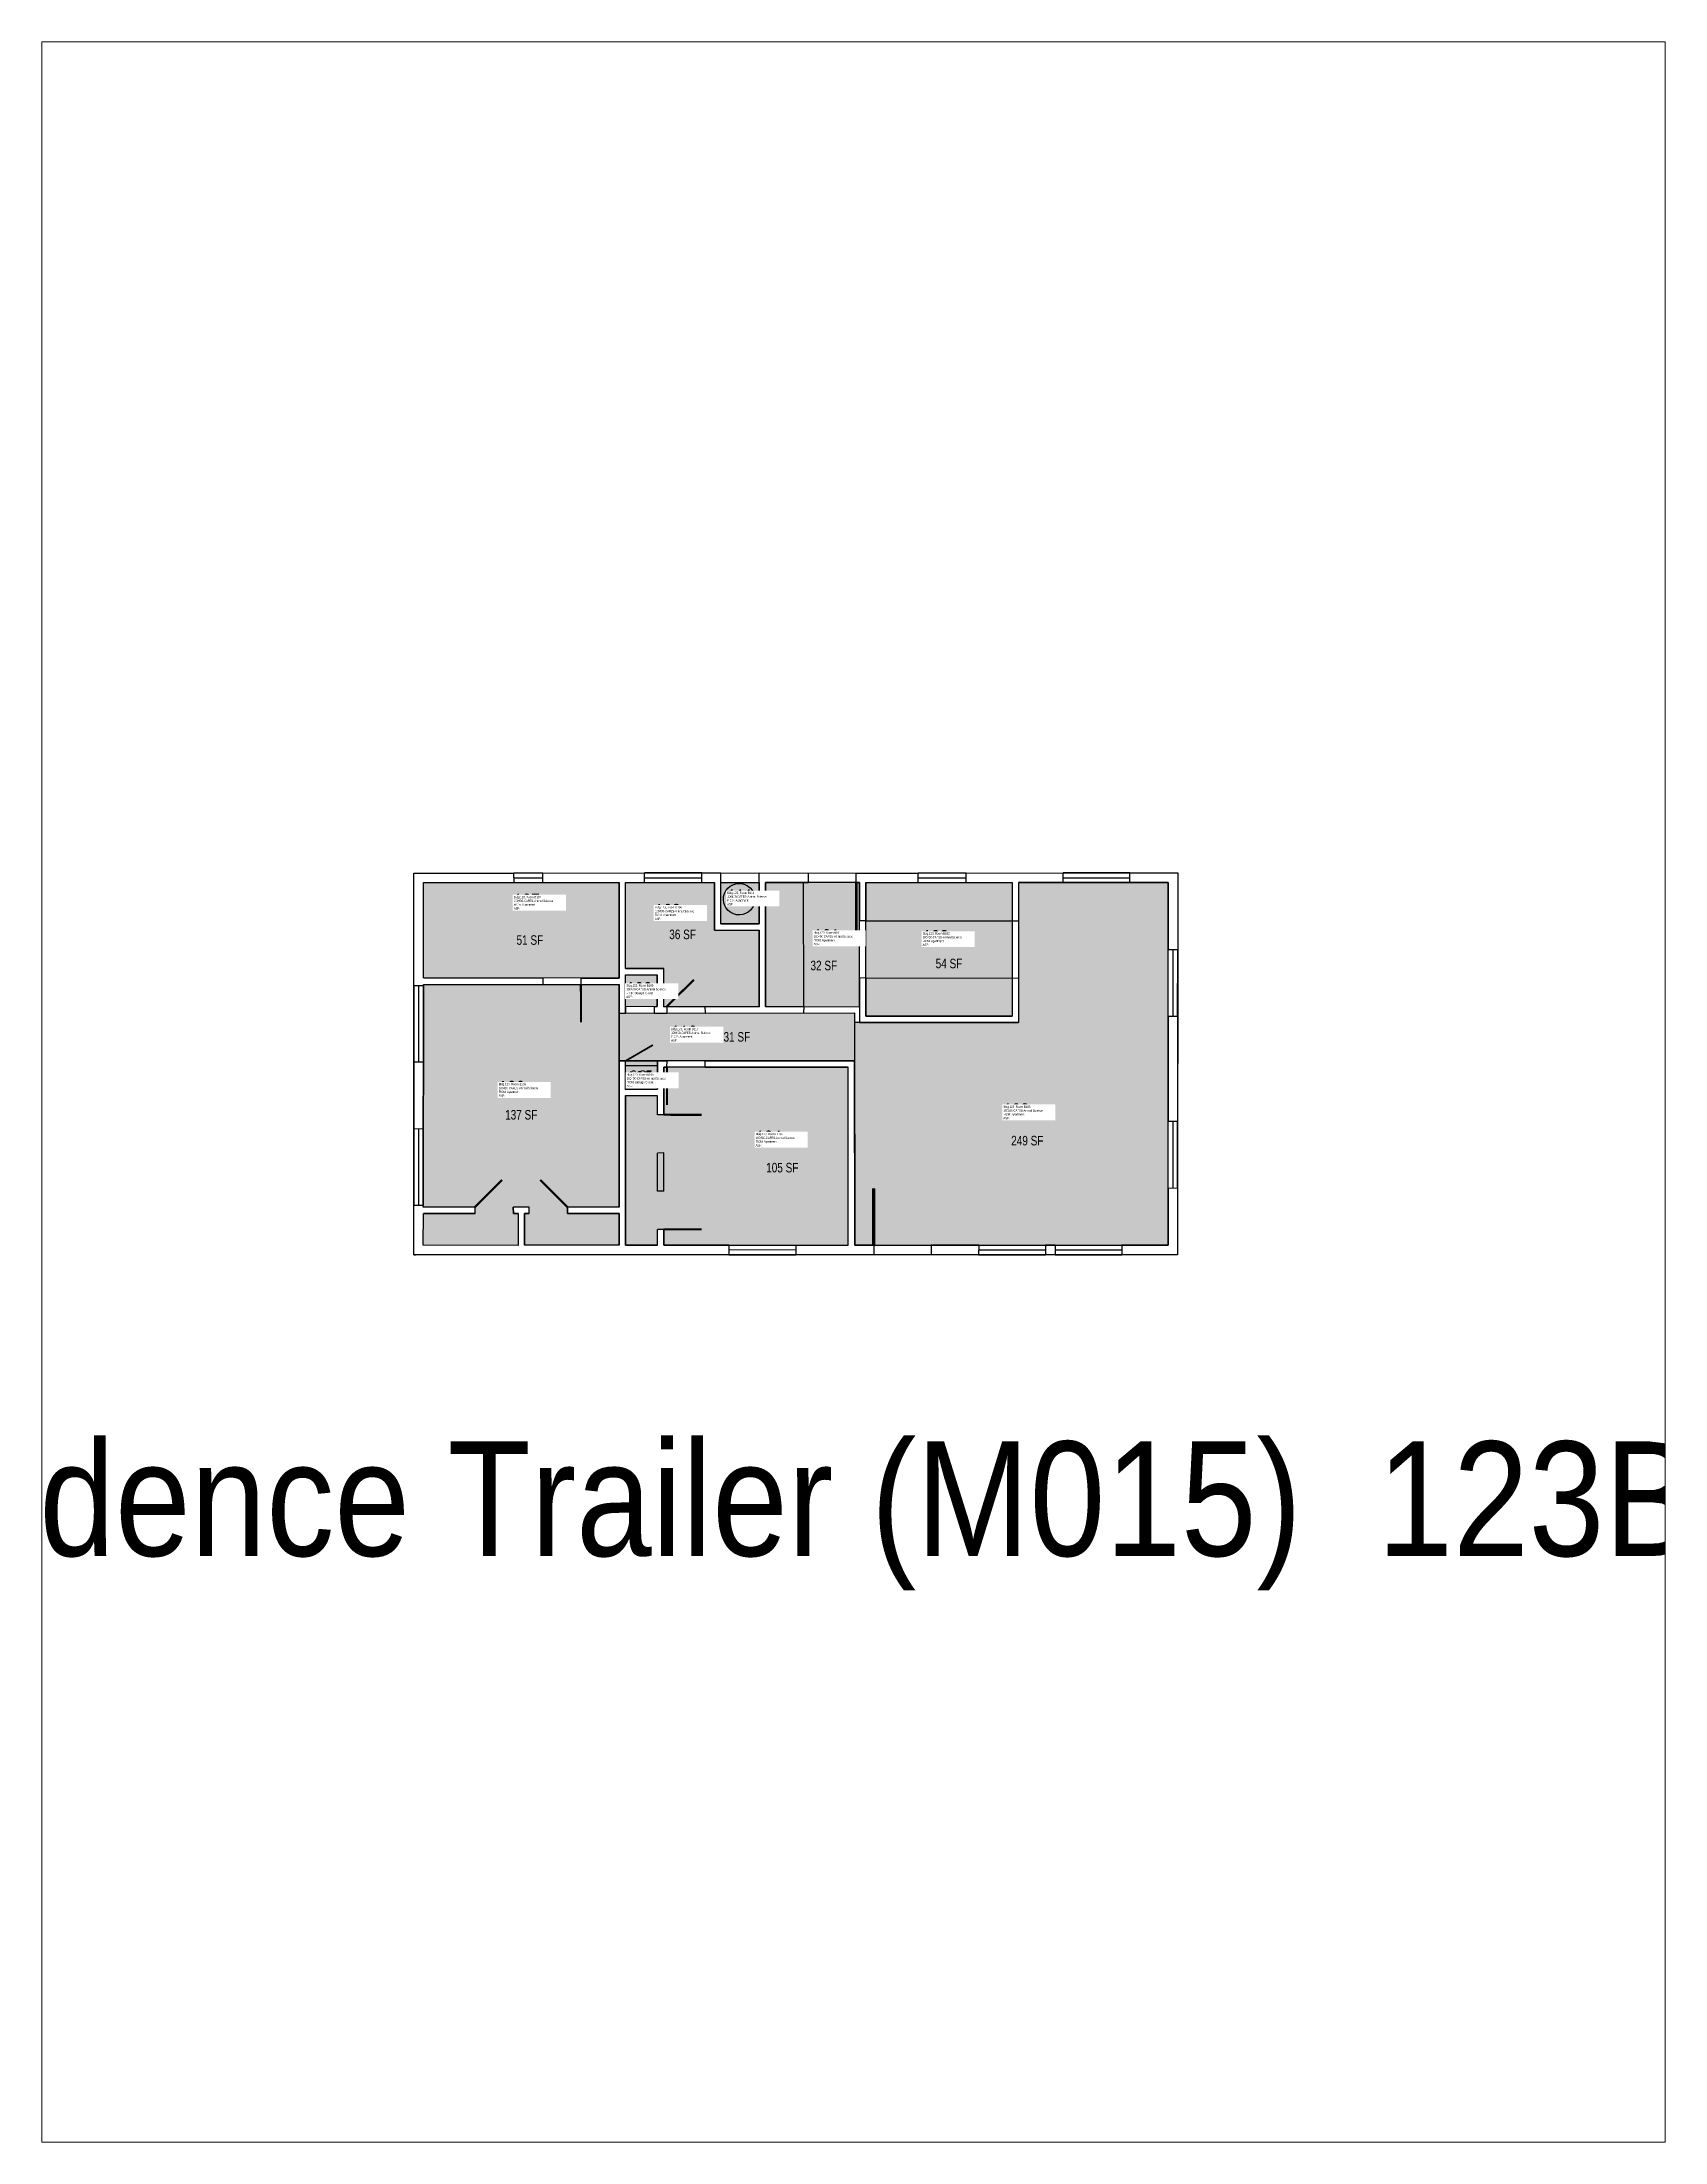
# Paper-space layout 'Layout1' of a CAD drawing. Header units: inches. Extents: x 0 to 8.5, y 0 to 11.
# The model-space entities are those that its viewports show. They can reach past a viewport. Long polylines and large blocks are cut down to what shows.
import ezdxf
from ezdxf.enums import TextEntityAlignment as Align

# ---------------------------------------------------------------- set-up
doc = ezdxf.new("R2010")
doc.units = ezdxf.units.IN
doc.header["$LTSCALE"] = 10
doc.header["$MEASUREMENT"] = 0
doc.layers.get('0').update_dxf_attribs({"linetype": 'CONTINUOUS'})
for name, color, linetype in [('A-DOOR', 2, 'CONTINUOUS'), ('A-FLOR', 3, 'CONTINUOUS'), ('A-GLAZ', 1, 'CONTINUOUS'), ('A-IDEN-RNUM', 7, 'CONTINUOUS'), ('A-IDEN-SNUM', 4, 'CONTINUOUS'), ('A-IDEN-VNUM', 4, 'CONTINUOUS'), ('A-TTLB', 4, 'CONTINUOUS'), ('A-WALL', 5, 'CONTINUOUS'), ('AREA-ASSIGN', 7, 'CONTINUOUS'), ('AREA-GROSS', 1, 'CONTINUOUS'), ('AREA-TEXT', 3, 'CONTINUOUS'), ('Rooms-Category-Color', 7, 'CONTINUOUS'), ('Rooms-College-Color', 7, 'CONTINUOUS'), ('Rooms-Department-Color', 7, 'CONTINUOUS'), ('Rooms-Division-Color', 7, 'CONTINUOUS'), ('Rooms-Information', 7, 'CONTINUOUS')]:
    doc.layers.add(name, color=color, linetype=linetype)
doc.styles.add('CP_AREA', font='arial.ttf', dxfattribs={"height": 15})
doc.styles.add('CP_TITLE', font='arial.ttf', dxfattribs={"width": 0.85, "height": 0.125})
doc.styles.add('ID', font='ARIALN.TTF', dxfattribs={"width": 0.85, "height": 0.25})

msp = doc.modelspace()

# ---------------------------------------------------------------- hatches: boundary and pattern name
at = {"layer": 'Rooms-Category-Color', "true_color": 0x728ef3}
for points in [[(69251233.9, 27733246), (69251146.8, 27733191.1), (69251221.5, 27733072.7), (69251388.1, 27733177.7), (69251266.5, 27733370.6), (69251187, 27733320.5)], [(69251228.4, 27733247.3), (69251150.6, 27733198.2), (69251105.8, 27733269.3), (69251183.6, 27733318.3)], [(69251094.1, 27733169.7), (69251144, 27733201.1), (69251102.4, 27733267.1), (69251052.5, 27733235.6)], [(69251063, 27733211.5), (69251042.7, 27733198.7), (69251028.8, 27733220.7), (69251049.1, 27733233.5)], [(69251090.7, 27733167.5), (69251040, 27733135.5), (69251027.2, 27733155.8), (69251006.8, 27733143), (69250978, 27733188.7), (69251025.4, 27733218.6), (69251041.4, 27733193.2), (69251065.1, 27733208.1)], [(69250870.6, 27733121), (69250974.7, 27733186.6), (69251006.7, 27733135.8), (69250902.6, 27733070.2)], [(69251159.6, 27733170.8), (69251034.4, 27733091.8), (69251018.4, 27733117.2), (69251143.6, 27733196.2)], [(69251158.3, 27733165.3), (69251060.3, 27733103.4), (69251076.3, 27733078.1), (69251072.9, 27733075.9), (69251066.5, 27733086.1), (69251049.5, 27733075.4), (69251099.7, 27732995.9), (69251116.7, 27733006.6), (69251111.3, 27733015), (69251114.7, 27733017.2), (69251120.1, 27733008.7), (69251218.1, 27733070.5)], [(69251009, 27733139.6), (69251025.9, 27733150.3), (69251036.6, 27733133.4), (69251019.7, 27733122.7)], [(69251008.8, 27733132.4), (69251083.5, 27733014), (69251056, 27732996.7), (69251058.1, 27732993.3), (69251085.6, 27733010.6), (69251096.3, 27732993.7), (69251046, 27732962), (69251035.3, 27732978.9), (69251037.8, 27732980.5), (69251035.7, 27732983.9), (69251027.2, 27732978.5), (69251029.4, 27732975.2), (69251031.9, 27732976.8), (69251042.6, 27732959.8), (69250992.2, 27732928.1), (69250981.6, 27732945), (69251009.1, 27732962.4), (69251006.9, 27732965.7), (69250979.4, 27732948.4), (69250904.8, 27733066.8)], [(69251037.8, 27733094), (69251054.8, 27733104.7), (69251064.4, 27733089.5), (69251047.4, 27733078.7)]]:
    msp.add_hatch(color=171, dxfattribs=at).paths.add_polyline_path(points)
at = {"layer": 'Rooms-College-Color', "true_color": 0xadadad}
for points in [[(69251233.9, 27733246), (69251146.8, 27733191.1), (69251221.5, 27733072.7), (69251388.1, 27733177.7), (69251266.5, 27733370.6), (69251187, 27733320.5)], [(69251228.4, 27733247.3), (69251150.6, 27733198.2), (69251105.8, 27733269.3), (69251183.6, 27733318.3)], [(69251094.1, 27733169.7), (69251144, 27733201.1), (69251102.4, 27733267.1), (69251052.5, 27733235.6)], [(69251063, 27733211.5), (69251042.7, 27733198.7), (69251028.8, 27733220.7), (69251049.1, 27733233.5)], [(69251090.7, 27733167.5), (69251040, 27733135.5), (69251027.2, 27733155.8), (69251006.8, 27733143), (69250978, 27733188.7), (69251025.4, 27733218.6), (69251041.4, 27733193.2), (69251065.1, 27733208.1)], [(69250870.6, 27733121), (69250974.7, 27733186.6), (69251006.7, 27733135.8), (69250902.6, 27733070.2)], [(69251159.6, 27733170.8), (69251034.4, 27733091.8), (69251018.4, 27733117.2), (69251143.6, 27733196.2)], [(69251158.3, 27733165.3), (69251060.3, 27733103.4), (69251076.3, 27733078.1), (69251072.9, 27733075.9), (69251066.5, 27733086.1), (69251049.5, 27733075.4), (69251099.7, 27732995.9), (69251116.7, 27733006.6), (69251111.3, 27733015), (69251114.7, 27733017.2), (69251120.1, 27733008.7), (69251218.1, 27733070.5)], [(69251009, 27733139.6), (69251025.9, 27733150.3), (69251036.6, 27733133.4), (69251019.7, 27733122.7)], [(69251008.8, 27733132.4), (69251083.5, 27733014), (69251056, 27732996.7), (69251058.1, 27732993.3), (69251085.6, 27733010.6), (69251096.3, 27732993.7), (69251046, 27732962), (69251035.3, 27732978.9), (69251037.8, 27732980.5), (69251035.7, 27732983.9), (69251027.2, 27732978.5), (69251029.4, 27732975.2), (69251031.9, 27732976.8), (69251042.6, 27732959.8), (69250992.2, 27732928.1), (69250981.6, 27732945), (69251009.1, 27732962.4), (69251006.9, 27732965.7), (69250979.4, 27732948.4), (69250904.8, 27733066.8)], [(69251037.8, 27733094), (69251054.8, 27733104.7), (69251064.4, 27733089.5), (69251047.4, 27733078.7)]]:
    msp.add_hatch(color=253, dxfattribs=at).paths.add_polyline_path(points)
at = {"layer": 'Rooms-Department-Color', "true_color": 0xe3c5e1}
for points in [[(69251233.9, 27733246), (69251146.8, 27733191.1), (69251221.5, 27733072.7), (69251388.1, 27733177.7), (69251266.5, 27733370.6), (69251187, 27733320.5)], [(69251228.4, 27733247.3), (69251150.6, 27733198.2), (69251105.8, 27733269.3), (69251183.6, 27733318.3)], [(69251094.1, 27733169.7), (69251144, 27733201.1), (69251102.4, 27733267.1), (69251052.5, 27733235.6)], [(69251063, 27733211.5), (69251042.7, 27733198.7), (69251028.8, 27733220.7), (69251049.1, 27733233.5)], [(69251090.7, 27733167.5), (69251040, 27733135.5), (69251027.2, 27733155.8), (69251006.8, 27733143), (69250978, 27733188.7), (69251025.4, 27733218.6), (69251041.4, 27733193.2), (69251065.1, 27733208.1)], [(69250870.6, 27733121), (69250974.7, 27733186.6), (69251006.7, 27733135.8), (69250902.6, 27733070.2)], [(69251159.6, 27733170.8), (69251034.4, 27733091.8), (69251018.4, 27733117.2), (69251143.6, 27733196.2)], [(69251158.3, 27733165.3), (69251060.3, 27733103.4), (69251076.3, 27733078.1), (69251072.9, 27733075.9), (69251066.5, 27733086.1), (69251049.5, 27733075.4), (69251099.7, 27732995.9), (69251116.7, 27733006.6), (69251111.3, 27733015), (69251114.7, 27733017.2), (69251120.1, 27733008.7), (69251218.1, 27733070.5)], [(69251009, 27733139.6), (69251025.9, 27733150.3), (69251036.6, 27733133.4), (69251019.7, 27733122.7)], [(69251008.8, 27733132.4), (69251083.5, 27733014), (69251056, 27732996.7), (69251058.1, 27732993.3), (69251085.6, 27733010.6), (69251096.3, 27732993.7), (69251046, 27732962), (69251035.3, 27732978.9), (69251037.8, 27732980.5), (69251035.7, 27732983.9), (69251027.2, 27732978.5), (69251029.4, 27732975.2), (69251031.9, 27732976.8), (69251042.6, 27732959.8), (69250992.2, 27732928.1), (69250981.6, 27732945), (69251009.1, 27732962.4), (69251006.9, 27732965.7), (69250979.4, 27732948.4), (69250904.8, 27733066.8)], [(69251037.8, 27733094), (69251054.8, 27733104.7), (69251064.4, 27733089.5), (69251047.4, 27733078.7)]]:
    msp.add_hatch(color=254, dxfattribs=at).paths.add_polyline_path(points)
at = {"layer": 'Rooms-Division-Color', "true_color": 0xe3c5e1}
for points in [[(69251233.9, 27733246), (69251146.8, 27733191.1), (69251221.5, 27733072.7), (69251388.1, 27733177.7), (69251266.5, 27733370.6), (69251187, 27733320.5)], [(69251228.4, 27733247.3), (69251150.6, 27733198.2), (69251105.8, 27733269.3), (69251183.6, 27733318.3)], [(69251094.1, 27733169.7), (69251144, 27733201.1), (69251102.4, 27733267.1), (69251052.5, 27733235.6)], [(69251063, 27733211.5), (69251042.7, 27733198.7), (69251028.8, 27733220.7), (69251049.1, 27733233.5)], [(69251090.7, 27733167.5), (69251040, 27733135.5), (69251027.2, 27733155.8), (69251006.8, 27733143), (69250978, 27733188.7), (69251025.4, 27733218.6), (69251041.4, 27733193.2), (69251065.1, 27733208.1)], [(69250870.6, 27733121), (69250974.7, 27733186.6), (69251006.7, 27733135.8), (69250902.6, 27733070.2)], [(69251159.6, 27733170.8), (69251034.4, 27733091.8), (69251018.4, 27733117.2), (69251143.6, 27733196.2)], [(69251158.3, 27733165.3), (69251060.3, 27733103.4), (69251076.3, 27733078.1), (69251072.9, 27733075.9), (69251066.5, 27733086.1), (69251049.5, 27733075.4), (69251099.7, 27732995.9), (69251116.7, 27733006.6), (69251111.3, 27733015), (69251114.7, 27733017.2), (69251120.1, 27733008.7), (69251218.1, 27733070.5)], [(69251009, 27733139.6), (69251025.9, 27733150.3), (69251036.6, 27733133.4), (69251019.7, 27733122.7)], [(69251008.8, 27733132.4), (69251083.5, 27733014), (69251056, 27732996.7), (69251058.1, 27732993.3), (69251085.6, 27733010.6), (69251096.3, 27732993.7), (69251046, 27732962), (69251035.3, 27732978.9), (69251037.8, 27732980.5), (69251035.7, 27732983.9), (69251027.2, 27732978.5), (69251029.4, 27732975.2), (69251031.9, 27732976.8), (69251042.6, 27732959.8), (69250992.2, 27732928.1), (69250981.6, 27732945), (69251009.1, 27732962.4), (69251006.9, 27732965.7), (69250979.4, 27732948.4), (69250904.8, 27733066.8)], [(69251037.8, 27733094), (69251054.8, 27733104.7), (69251064.4, 27733089.5), (69251047.4, 27733078.7)]]:
    msp.add_hatch(color=254, dxfattribs=at).paths.add_polyline_path(points)

# ---------------------------------------------------------------- linework, layer by layer
at = {"layer": 'A-DOOR'}
for points in [[(69251100.7, 27733266.1, 1.66, 1.66, 0), (69251116.7, 27733240.7, 0, 0, -0.414214), (69251075.4, 27733250.1, 0, 0, 0.002933)], [(69251041.6, 27733136.6, 1.34, 1.34, 0), (69251047, 27733160, 0, 0, -0.220658), (69251063, 27733147.7, 0, 0, -0.220658)], [(69250988.5, 27733119.6, 1.33, 1.33, 0), (69251001.3, 27733099.4, 0, 0, -0.414214), (69250968.3, 27733106.9, 0, 0, 0.002933)], [(69251037.9, 27733093.9, 1.1, 1.1, 0), (69251047.1, 27733111.5, 0, 0, -0.166083), (69251054.8, 27733104.7, 0, 0, 0.002933)], [(69251062, 27733104.5, 1.33, 1.33, 0), (69251074.8, 27733084.3, 0, 0, 0.414214), (69251082.2, 27733117.3, 0, 0, -0.002933)], [(69251231.6, 27733079.1, 1.99, 1.99, 0), (69251212.5, 27733109.4, 0, 0, -0.414214), (69251261.9, 27733098.2, 0, 0, 0.002933)], [(69251076.3, 27733078.1, 1.33, 1.33, 0), (69251096.5, 27733090.8, 0, 0, -0.414214), (69251089.1, 27733057.9, 0, 0, 0.002933)], [(69251114.7, 27733017.2, 1.33, 1.33, 0), (69251134.9, 27733029.9, 0, 0, 0.414214), (69251102, 27733037.4, 0, 0, -0.002933)], [(69251056, 27732996.7, 1.34, 1.34, 0), (69251032.5, 27733002, 0, 0, 0.220658), (69251036.8, 27732982.2, 0, 0, 0.220658)], [(69251006.9, 27732965.7, 1.34, 1.34, 0), (69251012.2, 27732989.2, 0, 0, -0.220658), (69251028.3, 27732976.8, 0, 0, -0.220658)]]:
    msp.add_lwpolyline(points, format="xyseb", dxfattribs=at)
at = {"layer": 'A-FLOR'}
for p, q in [((69251118.6, 27733248.9), (69251196.4, 27733298)), ((69251137.8, 27733218.5), (69251215.6, 27733267.6)), ((69251114.4, 27733182.5), (69251072.8, 27733248.4)), ((69251039.4, 27733091.4), (69251056.4, 27733102.2))]:
    msp.add_line(p, q, dxfattribs=at)
msp.add_circle((69251044.1, 27733218), 9.93, dxfattribs=at)
at = {"layer": 'A-GLAZ'}
for p, q in [((69251243, 27733362.9), (69251207.5, 27733340.5)), ((69251209.1, 27733337.9), (69251244.6, 27733360.3)), ((69251210.7, 27733335.4), (69251246.2, 27733357.8)), ((69251311.3, 27733299.5), (69251288.9, 27733335.1)), ((69251291.4, 27733336.7), (69251313.8, 27733301.1)), ((69251316.4, 27733302.7), (69251294, 27733338.3)), ((69251155.9, 27733307.9), (69251130.5, 27733291.9)), ((69251132.1, 27733289.4), (69251157.5, 27733305.4)), ((69251133.7, 27733286.9), (69251159.1, 27733302.9)), ((69251368.9, 27733208.2), (69251346.5, 27733243.7)), ((69251349, 27733245.3), (69251371.4, 27733209.8)), ((69251374, 27733211.4), (69251351.6, 27733246.9)), ((69251015.4, 27733219.4), (69250985, 27733200.2)), ((69250986.6, 27733197.6), (69251017, 27733216.8)), ((69250988.2, 27733195.1), (69251018.6, 27733214.3)), ((69250930.9, 27733166), (69250915.6, 27733156.4)), ((69250917.2, 27733153.9), (69250932.5, 27733163.5)), ((69250918.8, 27733151.4), (69250934.1, 27733161)), ((69251328, 27733139.9), (69251363.6, 27733162.3)), ((69251365.2, 27733159.7), (69251329.6, 27733137.3)), ((69251331.2, 27733134.8), (69251366.8, 27733157.2)), ((69251287.4, 27733114.3), (69251325.5, 27733138.3)), ((69251324.6, 27733134.1), (69251289, 27733111.7)), ((69251290.6, 27733109.2), (69251326.2, 27733131.6)), ((69250900.2, 27733062.9), (69250925.8, 27733022.3)), ((69250902.7, 27733064.5), (69250928.3, 27733023.9)), ((69250904.8, 27733066.8), (69250930.8, 27733025.5)), ((69251154.6, 27733030.5), (69251190.2, 27733052.9)), ((69251191.8, 27733050.4), (69251156.2, 27733028)), ((69251157.8, 27733025.4), (69251193.4, 27733047.8)), ((69250950.7, 27732988.3), (69250976.3, 27732947.7)), ((69250953.2, 27732989.9), (69250978.8, 27732949.3)), ((69250948.2, 27732986.7), (69250973.8, 27732946.1))]:
    msp.add_line(p, q, dxfattribs=at)
at = {"layer": 'A-WALL'}
for p, q in [((69251243, 27733362.9), (69251268.4, 27733378.9)), ((69251268.4, 27733378.9), (69251294, 27733338.3)), ((69251246.2, 27733357.8), (69251243, 27733362.9)), ((69251246.2, 27733357.8), (69251266.5, 27733370.6)), ((69251266.5, 27733370.6), (69251288.9, 27733335.1)), ((69251155.9, 27733307.9), (69251207.5, 27733340.5)), ((69251187, 27733320.5), (69251210.7, 27733335.4)), ((69251210.7, 27733335.4), (69251207.5, 27733340.5)), ((69251288.9, 27733335.1), (69251294, 27733338.3)), ((69251159.1, 27733302.9), (69251183.6, 27733318.3)), ((69251183.6, 27733318.3), (69251196.4, 27733298)), ((69251187, 27733320.5), (69251199.8, 27733300.2)), ((69251159.1, 27733302.9), (69251155.9, 27733307.9)), ((69251097.5, 27733271.1), (69251130.5, 27733291.9)), ((69251133.7, 27733286.9), (69251130.5, 27733291.9)), ((69251196.4, 27733298), (69251199.8, 27733300.2)), ((69251311.3, 27733299.5), (69251316.4, 27733302.7)), ((69251311.3, 27733299.5), (69251346.5, 27733243.7)), ((69251316.4, 27733302.7), (69251351.6, 27733246.9)), ((69251105.8, 27733269.3), (69251133.7, 27733286.9)), ((69251100.7, 27733266.1), (69251097.5, 27733271.1)), ((69251100.7, 27733266.1), (69251102.4, 27733267.1)), ((69251102.4, 27733267.1), (69251115.2, 27733246.8)), ((69251105.8, 27733269.3), (69251118.6, 27733248.9)), ((69251215.6, 27733267.6), (69251219, 27733269.7)), ((69251215.6, 27733267.6), (69251228.4, 27733247.3)), ((69251219, 27733269.7), (69251233.9, 27733246)), ((69251045.9, 27733238.6), (69251072.1, 27733255.1)), ((69251075.3, 27733250), (69251072.1, 27733255.1)), ((69251052.5, 27733235.6), (69251075.3, 27733250)), ((69251118.6, 27733248.9), (69251115.2, 27733246.8)), ((69251149.3, 27733192.7), (69251233.9, 27733246)), ((69251150.6, 27733198.2), (69251228.4, 27733247.3)), ((69251346.5, 27733243.7), (69251351.6, 27733246.9)), ((69251015.4, 27733219.4), (69251025.6, 27733225.8)), ((69251042.7, 27733198.7), (69251025.6, 27733225.8)), ((69251063, 27733211.5), (69251045.9, 27733238.6)), ((69251094.1, 27733169.7), (69251052.5, 27733235.6)), ((69251018.6, 27733214.3), (69251015.4, 27733219.4)), ((69251018.6, 27733214.3), (69251025.4, 27733218.6)), ((69251041.4, 27733193.2), (69251025.4, 27733218.6)), ((69251137.8, 27733218.5), (69251134.4, 27733216.4)), ((69251134.4, 27733216.4), (69251149.3, 27733192.7)), ((69251137.8, 27733218.5), (69251150.6, 27733198.2)), ((69250930.9, 27733166), (69250985, 27733200.2)), ((69250988.2, 27733195.1), (69250985, 27733200.2)), ((69251041.4, 27733193.2), (69251065.1, 27733208.1)), ((69251042.7, 27733198.7), (69251063, 27733211.5)), ((69251090.7, 27733167.5), (69251065.1, 27733208.1)), ((69251368.9, 27733208.2), (69251374, 27733211.4)), ((69251368.9, 27733208.2), (69251388.1, 27733177.7)), ((69251374, 27733211.4), (69251396.4, 27733175.9)), ((69250934.1, 27733161), (69250974.7, 27733186.6)), ((69251006.7, 27733135.8), (69250974.7, 27733186.6)), ((69250978, 27733188.7), (69250988.2, 27733195.1)), ((69251006.8, 27733143), (69250978, 27733188.7)), ((69251064.1, 27733146), (69251116.5, 27733179.1)), ((69251094.1, 27733169.7), (69251114.4, 27733182.5)), ((69251114.4, 27733182.5), (69251116.5, 27733179.1)), ((69251388.1, 27733177.7), (69251363.6, 27733162.3)), ((69251396.4, 27733175.9), (69251366.8, 27733157.2)), ((69250934.1, 27733161), (69250930.9, 27733166)), ((69251061.9, 27733149.4), (69251090.7, 27733167.5)), ((69251080.2, 27733120.7), (69251159.6, 27733170.8)), ((69251082.3, 27733117.3), (69251158.3, 27733165.3)), ((69251218.1, 27733070.5), (69251158.3, 27733165.3)), ((69251221.5, 27733072.7), (69251159.6, 27733170.8)), ((69251363.6, 27733162.3), (69251366.8, 27733157.2)), ((69250862.3, 27733122.8), (69250915.6, 27733156.4)), ((69250870.6, 27733121), (69250918.8, 27733151.4)), ((69250918.8, 27733151.4), (69250915.6, 27733156.4)), ((69251006.8, 27733143), (69251027.2, 27733155.8)), ((69251009, 27733139.6), (69251025.9, 27733150.3)), ((69251036.6, 27733133.4), (69251025.9, 27733150.3)), ((69251040, 27733135.5), (69251027.2, 27733155.8)), ((69251061.9, 27733149.4), (69251064.1, 27733146)), ((69250986.4, 27733123), (69251006.7, 27733135.8)), ((69251021.8, 27733119.3), (69251009, 27733139.6)), ((69251034.9, 27733132.3), (69251036.6, 27733133.4)), ((69251040, 27733135.5), (69251041.6, 27733136.6)), ((69251041.6, 27733136.6), (69251043.8, 27733133.2)), ((69251328, 27733139.9), (69251323, 27733136.7)), ((69251323, 27733136.7), (69251326.2, 27733131.6)), ((69251331.2, 27733134.8), (69251326.2, 27733131.6)), ((69251328, 27733139.9), (69251331.2, 27733134.8)), ((69250900.2, 27733062.9), (69250862.3, 27733122.8)), ((69250902.6, 27733070.2), (69250870.6, 27733121)), ((69250986.4, 27733123), (69250988.5, 27733119.6)), ((69250988.5, 27733119.6), (69251008.8, 27733132.4)), ((69251018.4, 27733117.2), (69251008.8, 27733132.4)), ((69251019.7, 27733122.7), (69251021.8, 27733119.3)), ((69251034.9, 27733132.3), (69251037, 27733128.9)), ((69251037, 27733128.9), (69251043.8, 27733133.2)), ((69251082.3, 27733117.3), (69251080.2, 27733120.7)), ((69250902.6, 27733070.2), (69250966.1, 27733110.2)), ((69250966.1, 27733110.2), (69250968.2, 27733106.8)), ((69251018.4, 27733117.2), (69251021.8, 27733119.3)), ((69251054.8, 27733104.7), (69251059.9, 27733107.9)), ((69251062, 27733104.5), (69251059.9, 27733107.9)), ((69251287.4, 27733114.3), (69251262.1, 27733098.3)), ((69251290.6, 27733109.2), (69251265.3, 27733093.2)), ((69251287.4, 27733114.3), (69251290.6, 27733109.2)), ((69250904.8, 27733066.8), (69250968.2, 27733106.8)), ((69251034.4, 27733091.8), (69251037.8, 27733094)), ((69251047.4, 27733078.7), (69251037.8, 27733094)), ((69251064.4, 27733089.5), (69251054.8, 27733104.7)), ((69251060.3, 27733103.4), (69251062, 27733104.5)), ((69251076.3, 27733078.1), (69251060.3, 27733103.4)), ((69251262.1, 27733098.3), (69251265.3, 27733093.2)), ((69251083.5, 27733014), (69251034.4, 27733091.8)), ((69251047.4, 27733078.7), (69251064.4, 27733089.5)), ((69251049.5, 27733075.4), (69251066.5, 27733086.1)), ((69251072.9, 27733075.9), (69251066.5, 27733086.1)), ((69251099.7, 27732995.9), (69251049.5, 27733075.4)), ((69251076.3, 27733078.1), (69251072.9, 27733075.9)), ((69251218.1, 27733070.5), (69251190.2, 27733052.9)), ((69251234.8, 27733074), (69251193.4, 27733047.8)), ((69251231.6, 27733079.1), (69251221.5, 27733072.7)), ((69251231.6, 27733079.1), (69251234.8, 27733074)), ((69250905.2, 27733066.1), (69250900.2, 27733062.9)), ((69250905.2, 27733066.1), (69250904.8, 27733066.8)), ((69251089.1, 27733057.8), (69251085.7, 27733055.6)), ((69251098.5, 27733035.3), (69251085.7, 27733055.6)), ((69251101.9, 27733037.5), (69251089.1, 27733057.8)), ((69251190.2, 27733052.9), (69251193.4, 27733047.8)), ((69251101.9, 27733037.5), (69251098.5, 27733035.3)), ((69251154.6, 27733030.5), (69251120.1, 27733008.7)), ((69251154.6, 27733030.5), (69251157.8, 27733025.4)), ((69250930.8, 27733025.5), (69250925.8, 27733022.3)), ((69250925.8, 27733022.3), (69250948.2, 27732986.7)), ((69250930.8, 27733025.5), (69250953.2, 27732989.9)), ((69251157.8, 27733025.4), (69250990.4, 27732919.8)), ((69251114.7, 27733017.2), (69251111.3, 27733015)), ((69251116.7, 27733006.6), (69251111.3, 27733015)), ((69251120.1, 27733008.7), (69251114.7, 27733017.2)), ((69251083.5, 27733014), (69251056, 27732996.7)), ((69251085.6, 27733010.6), (69251058.1, 27732993.3)), ((69251096.3, 27732993.7), (69251085.6, 27733010.6)), ((69251116.7, 27733006.6), (69251099.7, 27732995.9)), ((69250953.2, 27732989.9), (69250948.2, 27732986.7)), ((69251096.3, 27732993.7), (69251046, 27732962)), ((69251058.1, 27732993.3), (69251056, 27732996.7)), ((69251035.7, 27732983.9), (69251027.2, 27732978.5)), ((69251029.4, 27732975.2), (69251027.2, 27732978.5)), ((69251031.9, 27732976.8), (69251029.4, 27732975.2)), ((69251031.9, 27732976.8), (69251042.6, 27732959.8)), ((69251037.8, 27732980.5), (69251035.3, 27732978.9)), ((69251035.3, 27732978.9), (69251046, 27732962)), ((69251037.8, 27732980.5), (69251035.7, 27732983.9)), ((69251006.9, 27732965.7), (69250979.4, 27732948.4)), ((69251009.1, 27732962.4), (69250981.6, 27732945)), ((69251009.1, 27732962.4), (69251006.9, 27732965.7)), ((69250978.8, 27732949.3), (69250973.8, 27732946.1)), ((69250979.4, 27732948.4), (69250978.8, 27732949.3)), ((69251042.6, 27732959.8), (69250992.2, 27732928.1)), ((69250990.4, 27732919.8), (69250973.8, 27732946.1)), ((69250992.2, 27732928.1), (69250981.6, 27732945)), ((69250990.4, 27732919.8), (69250991.2, 27732920.4)), ((69250990.4, 27732919.8), (69250991.2, 27732920.4))]:
    msp.add_line(p, q, dxfattribs=at)
at = {"layer": 'AREA-ASSIGN'}
for points in [[(69251233.9, 27733246), (69251146.8, 27733191.1), (69251221.5, 27733072.7), (69251388.1, 27733177.7), (69251266.5, 27733370.6), (69251187, 27733320.5)], [(69251228.4, 27733247.3), (69251150.6, 27733198.2), (69251105.8, 27733269.3), (69251183.6, 27733318.3)], [(69251094.1, 27733169.7), (69251144, 27733201.1), (69251102.4, 27733267.1), (69251052.5, 27733235.6)], [(69251063, 27733211.5), (69251042.7, 27733198.7), (69251028.8, 27733220.7), (69251049.1, 27733233.5)], [(69251090.7, 27733167.5), (69251040, 27733135.5), (69251027.2, 27733155.8), (69251006.8, 27733143), (69250978, 27733188.7), (69251025.4, 27733218.6), (69251041.4, 27733193.2), (69251065.1, 27733208.1)], [(69250870.6, 27733121), (69250974.7, 27733186.6), (69251006.7, 27733135.8), (69250902.6, 27733070.2)], [(69251159.6, 27733170.8), (69251034.4, 27733091.8), (69251018.4, 27733117.2), (69251143.6, 27733196.2)], [(69251158.3, 27733165.3), (69251060.3, 27733103.4), (69251076.3, 27733078.1), (69251072.9, 27733075.9), (69251066.5, 27733086.1), (69251049.5, 27733075.4), (69251099.7, 27732995.9), (69251116.7, 27733006.6), (69251111.3, 27733015), (69251114.7, 27733017.2), (69251120.1, 27733008.7), (69251218.1, 27733070.5)], [(69251009, 27733139.6), (69251025.9, 27733150.3), (69251036.6, 27733133.4), (69251019.7, 27733122.7)], [(69251008.8, 27733132.4), (69251083.5, 27733014), (69251056, 27732996.7), (69251058.1, 27732993.3), (69251085.6, 27733010.6), (69251096.3, 27732993.7), (69251046, 27732962), (69251035.3, 27732978.9), (69251037.8, 27732980.5), (69251035.7, 27732983.9), (69251027.2, 27732978.5), (69251029.4, 27732975.2), (69251031.9, 27732976.8), (69251042.6, 27732959.8), (69250992.2, 27732928.1), (69250981.6, 27732945), (69251009.1, 27732962.4), (69251006.9, 27732965.7), (69250979.4, 27732948.4), (69250904.8, 27733066.8)], [(69251037.8, 27733094), (69251054.8, 27733104.7), (69251064.4, 27733089.5), (69251047.4, 27733078.7)]]:
    msp.add_lwpolyline(points, close=True, dxfattribs=at)
at = {"layer": 'AREA-GROSS'}
msp.add_lwpolyline([(69250862.3, 27733122.8), (69251268.4, 27733378.9), (69251396.4, 27733175.9), (69250990.4, 27732919.8)], close=True, dxfattribs=at)

# ---------------------------------------------------------------- texts
at = {"layer": 'A-IDEN-RNUM', "style": 'ID', "width": 0.85}
for s, p in [('0102-00', (69251160.9, 27733262.6)), ('0101-00', (69251103.4, 27733226.5)), ('0111-00', (69251043.2, 27733218)), ('0103-00', (69251262.3, 27733197.3)), ('0108-00', (69251010.8, 27733186.4)), ('0107-00', (69250931.9, 27733144.8)), ('0109-00', (69251021.1, 27733135.8)), ('0110-00', (69251059.2, 27733126.8)), ('0104-00', (69251139.9, 27733099.7)), ('0105-00', (69251051, 27733088.2)), ('0106-00', (69250986.4, 27733040.1))]:
    msp.add_text(s, height=1, rotation=32.2359, dxfattribs=at).set_placement(p)
at = {"layer": 'A-IDEN-SNUM', "style": 'ID', "width": 0.85}
for s, p in [('1230B10200', (69251160.9, 27733262.6)), ('1230B10100', (69251103.4, 27733226.5)), ('1230B11100', (69251043.2, 27733218)), ('1230B10300', (69251262.3, 27733197.3)), ('1230B10800', (69251010.8, 27733186.4)), ('1230B10700', (69250931.3, 27733145.1)), ('1230B10900', (69251021.1, 27733135.8)), ('1230B11000', (69251059.2, 27733126.8)), ('1230B10400', (69251139.9, 27733099.7)), ('1230B10500', (69251051, 27733088.2)), ('1230B10600', (69250986.4, 27733040.1))]:
    msp.add_text(s, height=1, rotation=32.2359, dxfattribs=at).set_placement(p)
at = {"layer": 'A-IDEN-VNUM', "style": 'ID', "width": 0.85}
for s, p in [('102', (69251157.3, 27733254.6)), ('111', (69251039.8, 27733210.7)), ('101', (69251099.1, 27733218.5)), ('103', (69251258.3, 27733189.5)), ('108', (69251006.2, 27733178.7)), ('107', (69250927.8, 27733136.9)), ('109', (69251017.2, 27733127.6)), ('110', (69251055.7, 27733119.5)), ('104', (69251135.8, 27733092)), ('105', (69251047.3, 27733080.3)), ('106', (69250982.5, 27733032.3))]:
    msp.add_text(s, height=10, rotation=32.2359, dxfattribs=at).set_placement(p)
at = {"layer": 'A-TTLB', "insert": (69250170.6, 27732264.2), "char_height": 72, "width": 2839.835, "attachment_point": 1, "rotation": 32.2359, "style": 'CP_TITLE'}
msp.add_mtext('Peterson Ranch Residence Trailer (M015)  123B  FLOOR 1', dxfattribs=at)
at = {"layer": 'AREA-TEXT', "style": 'CP_AREA', "width": 0.75}
for s, p in [('54 SF', (69251177.2, 27733254.1)), ('4 SF', (69251044.3, 27733218.7)), ('32 SF', (69251111.3, 27733211.1)), ('36 SF', (69251025.8, 27733180.3)), ('249 SF', (69251278.2, 27733186.2)), ('31 SF', (69251089, 27733144)), ('3 SF', (69251022.8, 27733136.5)), ('51 SF', (69250946.5, 27733126.1)), ('3 SF', (69251051.1, 27733091.7)), ('105 SF', (69251157, 27733089.7)), ('137 SF', (69251000.5, 27733030.3))]:
    msp.add_text(s, height=6, rotation=32.2359, dxfattribs=at).set_placement(p, align=Align.MIDDLE_CENTER)

# ---------------------------------------------------------------- next in the draw order: texts
at = {"layer": 'Rooms-Information', "char_height": 1.429, "width": 32, "attachment_point": 7, "rotation": 32.2359, "style": 'ID', "bg_fill": 3, "box_fill_scale": 1.5, "bg_fill_color": 256, "bg_fill_true_color": 13158600, "bg_fill_transparency": 0}
for s, insert in [('Bldg.123, Room B102^M^J100400-CAFES-Animal Science^M^JFICM: Apartment^M^JASF: ', (69251157.3, 27733254.6)), ('Bldg.123, Room B101^M^J100400-CAFES-Animal Science^M^JFICM: Apartment^M^JASF: ', (69251099.1, 27733218.5)), ('Bldg.123, Room B103^M^J100400-CAFES-Animal Science^M^JFICM: Apartment^M^JASF: ', (69251258.3, 27733189.5)), ('Bldg.123, Room B108^M^J100400-CAFES-Animal Science^M^JFICM: Apartment^M^JASF: ', (69251006.2, 27733178.7)), ('Bldg.123, Room B107^M^J100400-CAFES-Animal Science^M^JFICM: Apartment^M^JASF: ', (69250927.8, 27733136.9)), ('Bldg.123, Room B110^M^J100400-CAFES-Animal Science^M^JFICM: Apartment^M^JASF: ', (69251055.7, 27733119.5)), ('Bldg.123, Room B104^M^J100400-CAFES-Animal Science^M^JFICM: Apartment^M^JASF: ', (69251135.8, 27733092)), ('Bldg.123, Room B105^M^J100400-CAFES-Animal Science^M^JFICM: Storage Closet^M^JASF: ', (69251047.3, 27733080.3)), ('Bldg.123, Room B106^M^J100400-CAFES-Animal Science^M^JFICM: Apartment^M^JASF: ', (69250982.5, 27733032.3))]:
    msp.add_mtext(s, dxfattribs=dict(at, insert=insert))

# ---------------------------------------------------------------- next in the draw order: texts
for s, insert in [('Bldg.123, Room B111^M^J100400-CAFES-Animal Science^M^JFICM: Apartment^M^JASF: ', (69251039.8, 27733210.7)), ('Bldg.123, Room B109^M^J100400-CAFES-Animal Science^M^JFICM: Storage Closet^M^JASF: ', (69251017.2, 27733127.6))]:
    msp.add_mtext(s, dxfattribs=dict(at, insert=insert))

psp = doc.layouts.get("Layout1")

# ---------------------------------------------------------------- viewports
at = {"layer": '0', "view_target_point": (5770957.341, 2311061.832), "view_twist_angle": 327.7641422733}
psp.add_viewport(center=(4.25, 5.5), size=(8.5, 10.9999), view_center_point=(67255631.006, -12357191.947), view_height=1319.9868, dxfattribs=at)

doc.saveas('drawing.dxf')
